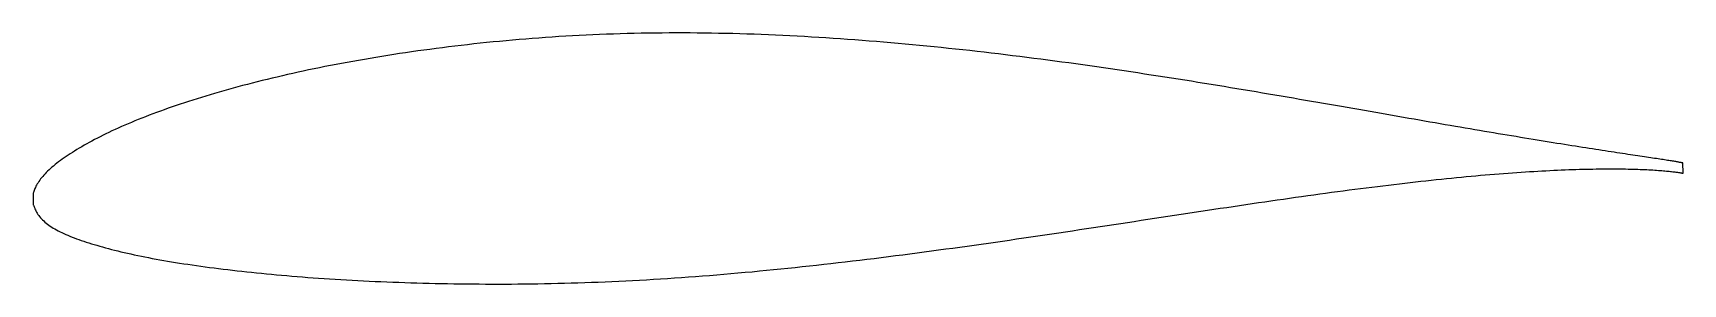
# Model space of a CAD drawing. Header units: metres. Extents: x -16.8 to 34.1, y -2.9 to 4.9.
import ezdxf

# ---------------------------------------------------------------- set-up
doc = ezdxf.new("R2010")
doc.units = ezdxf.units.M

msp = doc.modelspace()

# ---------------------------------------------------------------- linework, layer by layer
msp.add_lwpolyline([(34.103, 0.86), (34.102, 0.86), (34.099, 0.861), (34.094, 0.862), (34.087, 0.864), (34.078, 0.866), (34.068, 0.868), (34.055, 0.871), (34.04, 0.874), (34.024, 0.877), (34.005, 0.88), (33.985, 0.884), (33.963, 0.888), (33.938, 0.892), (33.912, 0.897), (33.884, 0.902), (33.854, 0.907), (33.822, 0.912), (33.788, 0.917), (33.752, 0.923), (33.714, 0.929), (33.675, 0.935), (33.633, 0.942), (33.59, 0.949), (33.544, 0.956), (33.497, 0.963), (33.448, 0.97), (33.397, 0.978), (33.344, 0.986), (33.289, 0.995), (33.232, 1.003), (33.173, 1.012), (33.113, 1.021), (33.05, 1.031), (32.986, 1.04), (32.92, 1.05), (32.852, 1.06), (32.782, 1.071), (32.711, 1.082), (32.637, 1.093), (32.562, 1.104), (32.485, 1.115), (32.406, 1.127), (32.325, 1.14), (32.242, 1.152), (32.158, 1.165), (32.071, 1.178), (31.983, 1.191), (31.894, 1.205), (31.802, 1.219), (31.709, 1.233), (31.614, 1.248), (31.517, 1.263), (31.418, 1.278), (31.318, 1.293), (31.216, 1.309), (31.112, 1.325), (31.006, 1.342), (30.899, 1.359), (30.79, 1.376), (30.679, 1.393), (30.567, 1.411), (30.453, 1.429), (30.337, 1.448), (30.22, 1.467), (30.101, 1.486), (29.98, 1.505), (29.858, 1.525), (29.734, 1.545), (29.609, 1.566), (29.482, 1.587), (29.353, 1.608), (29.223, 1.63), (29.091, 1.651), (28.957, 1.674), (28.822, 1.696), (28.686, 1.719), (28.548, 1.742), (28.408, 1.765), (28.267, 1.789), (28.124, 1.813), (27.98, 1.838), (27.835, 1.862), (27.687, 1.887), (27.539, 1.913), (27.389, 1.938), (27.238, 1.964), (27.085, 1.991), (26.93, 2.017), (26.775, 2.044), (26.618, 2.071), (26.459, 2.098), (26.3, 2.126), (26.138, 2.154), (25.976, 2.182), (25.812, 2.21), (25.647, 2.239), (25.481, 2.268), (25.313, 2.297), (25.144, 2.326), (24.974, 2.356), (24.802, 2.386), (24.629, 2.416), (24.455, 2.447), (24.28, 2.477), (24.104, 2.508), (23.926, 2.539), (23.748, 2.57), (23.568, 2.602), (23.387, 2.633), (23.204, 2.665), (23.021, 2.696), (22.837, 2.728), (22.651, 2.761), (22.465, 2.793), (22.277, 2.825), (22.089, 2.858), (21.899, 2.89), (21.708, 2.923), (21.516, 2.955), (21.324, 2.988), (21.13, 3.021), (20.936, 3.054), (20.74, 3.087), (20.543, 3.12), (20.346, 3.153), (20.148, 3.186), (19.949, 3.219), (19.749, 3.252), (19.548, 3.284), (19.346, 3.317), (19.144, 3.35), (18.94, 3.383), (18.736, 3.415), (18.531, 3.448), (18.326, 3.481), (18.119, 3.513), (17.912, 3.545), (17.704, 3.577), (17.496, 3.609), (17.287, 3.641), (17.077, 3.673), (16.866, 3.704), (16.655, 3.736), (16.443, 3.767), (16.231, 3.798), (16.018, 3.828), (15.805, 3.859), (15.591, 3.889), (15.376, 3.919), (15.161, 3.949), (14.946, 3.978), (14.73, 4.007), (14.513, 4.036), (14.296, 4.065), (14.079, 4.093), (13.861, 4.121), (13.643, 4.148), (13.424, 4.175), (13.205, 4.202), (12.986, 4.228), (12.767, 4.254), (12.547, 4.28), (12.327, 4.305), (12.106, 4.33), (11.885, 4.354), (11.664, 4.378), (11.443, 4.401), (11.222, 4.424), (11, 4.447), (10.778, 4.469), (10.556, 4.491), (10.334, 4.512), (10.112, 4.533), (9.89, 4.553), (9.668, 4.572), (9.445, 4.591), (9.223, 4.61), (9, 4.628), (8.777, 4.646), (8.555, 4.662), (8.332, 4.679), (8.11, 4.695), (7.887, 4.71), (7.665, 4.724), (7.442, 4.738), (7.22, 4.752), (6.998, 4.764), (6.776, 4.776), (6.554, 4.788), (6.332, 4.798), (6.111, 4.809), (5.89, 4.818), (5.669, 4.827), (5.448, 4.835), (5.227, 4.842), (5.007, 4.849), (4.787, 4.855), (4.567, 4.86), (4.348, 4.865), (4.128, 4.869), (3.91, 4.872), (3.691, 4.874), (3.473, 4.876), (3.256, 4.877), (3.039, 4.877), (2.822, 4.876), (2.606, 4.874), (2.39, 4.872), (2.175, 4.869), (1.96, 4.866), (1.745, 4.861), (1.532, 4.856), (1.318, 4.85), (1.106, 4.844), (0.894, 4.836), (0.682, 4.828), (0.472, 4.819), (0.261, 4.809), (0.052, 4.799), (-0.157, 4.788), (-0.365, 4.776), (-0.573, 4.763), (-0.78, 4.75), (-0.986, 4.736), (-1.191, 4.721), (-1.396, 4.705), (-1.6, 4.689), (-1.803, 4.672), (-2.005, 4.655), (-2.206, 4.636), (-2.407, 4.618), (-2.607, 4.598), (-2.805, 4.578), (-3.003, 4.558), (-3.2, 4.536), (-3.397, 4.514), (-3.592, 4.492), (-3.786, 4.469), (-3.98, 4.445), (-4.172, 4.421), (-4.363, 4.397), (-4.554, 4.371), (-4.743, 4.346), (-4.932, 4.32), (-5.119, 4.293), (-5.305, 4.266), (-5.49, 4.238), (-5.674, 4.21), (-5.858, 4.181), (-6.039, 4.152), (-6.22, 4.123), (-6.4, 4.093), (-6.579, 4.062), (-6.756, 4.031), (-6.932, 4), (-7.107, 3.968), (-7.281, 3.936), (-7.453, 3.903), (-7.625, 3.87), (-7.795, 3.836), (-7.964, 3.802), (-8.131, 3.768), (-8.298, 3.733), (-8.463, 3.698), (-8.626, 3.662), (-8.789, 3.626), (-8.95, 3.59), (-9.109, 3.553), (-9.268, 3.516), (-9.425, 3.479), (-9.58, 3.442), (-9.735, 3.404), (-9.887, 3.365), (-10.039, 3.327), (-10.189, 3.288), (-10.337, 3.249), (-10.485, 3.21), (-10.63, 3.17), (-10.774, 3.13), (-10.917, 3.09), (-11.058, 3.05), (-11.198, 3.009), (-11.336, 2.969), (-11.473, 2.928), (-11.608, 2.886), (-11.742, 2.845), (-11.874, 2.803), (-12.004, 2.762), (-12.133, 2.72), (-12.26, 2.677), (-12.386, 2.635), (-12.51, 2.593), (-12.633, 2.55), (-12.754, 2.507), (-12.873, 2.464), (-12.99, 2.421), (-13.106, 2.378), (-13.221, 2.335), (-13.333, 2.291), (-13.444, 2.248), (-13.554, 2.204), (-13.661, 2.16), (-13.767, 2.116), (-13.871, 2.072), (-13.974, 2.028), (-14.075, 1.984), (-14.174, 1.939), (-14.271, 1.895), (-14.367, 1.85), (-14.46, 1.806), (-14.552, 1.761), (-14.643, 1.717), (-14.731, 1.672), (-14.818, 1.627), (-14.903, 1.583), (-14.986, 1.538), (-15.067, 1.494), (-15.147, 1.45), (-15.225, 1.406), (-15.301, 1.362), (-15.375, 1.318), (-15.447, 1.274), (-15.518, 1.23), (-15.586, 1.187), (-15.653, 1.144), (-15.718, 1.102), (-15.781, 1.059), (-15.842, 1.017), (-15.902, 0.975), (-15.959, 0.933), (-16.015, 0.891), (-16.069, 0.85), (-16.121, 0.809), (-16.171, 0.767), (-16.219, 0.727), (-16.265, 0.686), (-16.309, 0.645), (-16.352, 0.605), (-16.392, 0.565), (-16.431, 0.525), (-16.468, 0.485), (-16.503, 0.445), (-16.536, 0.406), (-16.567, 0.367), (-16.596, 0.328), (-16.623, 0.29), (-16.648, 0.252), (-16.671, 0.214), (-16.693, 0.178), (-16.712, 0.141), (-16.73, 0.106), (-16.746, 0.072), (-16.76, 0.039), (-16.772, 0.008), (-16.782, -0.021), (-16.79, -0.047), (-16.796, -0.07), (-16.8, -0.087), (-16.803, -0.098), (-16.797, -0.423), (-16.796, -0.426), (-16.793, -0.434), (-16.788, -0.446), (-16.78, -0.465), (-16.771, -0.49), (-16.76, -0.519), (-16.747, -0.551), (-16.731, -0.585), (-16.714, -0.62), (-16.695, -0.655), (-16.674, -0.69), (-16.651, -0.726), (-16.626, -0.761), (-16.599, -0.795), (-16.57, -0.83), (-16.539, -0.864), (-16.507, -0.897), (-16.472, -0.93), (-16.436, -0.963), (-16.397, -0.995), (-16.357, -1.026), (-16.315, -1.057), (-16.271, -1.088), (-16.225, -1.118), (-16.177, -1.148), (-16.128, -1.178), (-16.076, -1.207), (-16.023, -1.235), (-15.967, -1.263), (-15.91, -1.291), (-15.851, -1.319), (-15.79, -1.346), (-15.727, -1.373), (-15.663, -1.399), (-15.596, -1.426), (-15.528, -1.452), (-15.458, -1.478), (-15.386, -1.504), (-15.312, -1.53), (-15.236, -1.556), (-15.159, -1.581), (-15.079, -1.607), (-14.998, -1.633), (-14.915, -1.658), (-14.831, -1.683), (-14.744, -1.708), (-14.656, -1.733), (-14.566, -1.758), (-14.474, -1.783), (-14.381, -1.808), (-14.285, -1.832), (-14.188, -1.856), (-14.089, -1.88), (-13.989, -1.904), (-13.886, -1.928), (-13.783, -1.951), (-13.677, -1.974), (-13.569, -1.997), (-13.46, -2.019), (-13.35, -2.041), (-13.237, -2.063), (-13.123, -2.085), (-13.007, -2.107), (-12.89, -2.128), (-12.771, -2.149), (-12.65, -2.169), (-12.528, -2.19), (-12.404, -2.21), (-12.279, -2.23), (-12.151, -2.25), (-12.023, -2.269), (-11.893, -2.288), (-11.761, -2.308), (-11.627, -2.326), (-11.492, -2.345), (-11.356, -2.363), (-11.218, -2.381), (-11.079, -2.399), (-10.938, -2.416), (-10.795, -2.434), (-10.651, -2.451), (-10.506, -2.467), (-10.359, -2.484), (-10.21, -2.5), (-10.061, -2.516), (-9.91, -2.531), (-9.757, -2.547), (-9.603, -2.562), (-9.448, -2.577), (-9.291, -2.591), (-9.133, -2.605), (-8.973, -2.619), (-8.812, -2.633), (-8.65, -2.646), (-8.487, -2.659), (-8.322, -2.672), (-8.156, -2.684), (-7.989, -2.696), (-7.82, -2.707), (-7.65, -2.719), (-7.479, -2.73), (-7.307, -2.74), (-7.133, -2.75), (-6.958, -2.76), (-6.783, -2.77), (-6.605, -2.779), (-6.427, -2.788), (-6.248, -2.796), (-6.067, -2.804), (-5.886, -2.812), (-5.703, -2.819), (-5.519, -2.825), (-5.334, -2.832), (-5.148, -2.838), (-4.961, -2.844), (-4.773, -2.849), (-4.584, -2.853), (-4.394, -2.858), (-4.203, -2.862), (-4.011, -2.865), (-3.818, -2.869), (-3.624, -2.871), (-3.429, -2.874), (-3.233, -2.876), (-3.037, -2.877), (-2.839, -2.878), (-2.641, -2.879), (-2.441, -2.879), (-2.241, -2.879), (-2.04, -2.878), (-1.838, -2.876), (-1.636, -2.874), (-1.433, -2.872), (-1.228, -2.869), (-1.024, -2.866), (-0.818, -2.862), (-0.612, -2.857), (-0.405, -2.852), (-0.197, -2.846), (0.011, -2.84), (0.22, -2.833), (0.43, -2.826), (0.64, -2.818), (0.851, -2.809), (1.062, -2.8), (1.274, -2.79), (1.487, -2.78), (1.7, -2.769), (1.914, -2.758), (2.128, -2.745), (2.342, -2.733), (2.558, -2.72), (2.773, -2.706), (2.989, -2.692), (3.205, -2.677), (3.422, -2.661), (3.639, -2.645), (3.857, -2.628), (4.075, -2.611), (4.293, -2.594), (4.512, -2.575), (4.731, -2.557), (4.95, -2.537), (5.169, -2.517), (5.389, -2.497), (5.609, -2.476), (5.829, -2.455), (6.05, -2.433), (6.27, -2.411), (6.491, -2.388), (6.712, -2.365), (6.933, -2.342), (7.154, -2.318), (7.376, -2.293), (7.597, -2.269), (7.819, -2.243), (8.04, -2.218), (8.262, -2.192), (8.483, -2.166), (8.705, -2.139), (8.927, -2.112), (9.148, -2.085), (9.37, -2.057), (9.591, -2.029), (9.813, -2.001), (10.034, -1.972), (10.255, -1.944), (10.476, -1.915), (10.697, -1.885), (10.918, -1.856), (11.139, -1.826), (11.359, -1.796), (11.579, -1.766), (11.799, -1.736), (12.019, -1.705), (12.239, -1.674), (12.458, -1.644), (12.677, -1.612), (12.895, -1.581), (13.114, -1.55), (13.332, -1.519), (13.549, -1.487), (13.767, -1.455), (13.983, -1.424), (14.2, -1.392), (14.416, -1.36), (14.632, -1.328), (14.847, -1.296), (15.061, -1.264), (15.276, -1.231), (15.489, -1.199), (15.702, -1.167), (15.915, -1.135), (16.127, -1.103), (16.339, -1.07), (16.55, -1.038), (16.76, -1.006), (16.97, -0.975), (17.179, -0.943), (17.387, -0.911), (17.595, -0.879), (17.802, -0.847), (18.008, -0.816), (18.214, -0.785), (18.419, -0.753), (18.623, -0.722), (18.827, -0.691), (19.029, -0.661), (19.231, -0.63), (19.433, -0.6), (19.633, -0.569), (19.832, -0.54), (20.031, -0.51), (20.229, -0.48), (20.426, -0.451), (20.622, -0.422), (20.817, -0.393), (21.011, -0.365), (21.204, -0.336), (21.397, -0.308), (21.588, -0.281), (21.778, -0.253), (21.968, -0.226), (22.156, -0.2), (22.343, -0.173), (22.53, -0.147), (22.715, -0.121), (22.899, -0.096), (23.082, -0.071), (23.264, -0.046), (23.445, -0.022), (23.625, 0.002), (23.804, 0.026), (23.981, 0.049), (24.158, 0.072), (24.333, 0.094), (24.507, 0.116), (24.68, 0.138), (24.851, 0.159), (25.022, 0.18), (25.191, 0.2), (25.359, 0.22), (25.525, 0.239), (25.691, 0.258), (25.855, 0.277), (26.018, 0.295), (26.179, 0.313), (26.339, 0.33), (26.498, 0.347), (26.655, 0.364), (26.812, 0.379), (26.966, 0.395), (27.12, 0.41), (27.272, 0.425), (27.422, 0.439), (27.571, 0.453), (27.719, 0.467), (27.865, 0.479), (28.01, 0.492), (28.153, 0.504), (28.295, 0.516), (28.435, 0.527), (28.574, 0.538), (28.712, 0.548), (28.847, 0.558), (28.982, 0.567), (29.114, 0.577), (29.246, 0.585), (29.375, 0.594), (29.503, 0.601), (29.63, 0.609), (29.755, 0.616), (29.878, 0.623), (30, 0.629), (30.12, 0.635), (30.238, 0.64), (30.355, 0.645), (30.47, 0.65), (30.584, 0.654), (30.696, 0.658), (30.806, 0.662), (30.914, 0.665), (31.021, 0.668), (31.126, 0.67), (31.23, 0.672), (31.331, 0.674), (31.431, 0.676), (31.53, 0.677), (31.626, 0.678), (31.721, 0.678), (31.814, 0.679), (31.905, 0.679), (31.995, 0.678), (32.083, 0.678), (32.168, 0.677), (32.253, 0.676), (32.335, 0.675), (32.416, 0.673), (32.494, 0.671), (32.571, 0.669), (32.646, 0.667), (32.72, 0.665), (32.791, 0.662), (32.861, 0.66), (32.929, 0.657), (32.995, 0.654), (33.059, 0.65), (33.121, 0.647), (33.181, 0.644), (33.24, 0.64), (33.297, 0.636), (33.351, 0.632), (33.404, 0.629), (33.455, 0.625), (33.504, 0.621), (33.552, 0.617), (33.597, 0.612), (33.641, 0.608), (33.682, 0.604), (33.722, 0.6), (33.759, 0.596), (33.795, 0.592), (33.829, 0.588), (33.861, 0.584), (33.891, 0.58), (33.919, 0.576), (33.945, 0.572), (33.97, 0.569), (33.992, 0.565), (34.012, 0.562), (34.031, 0.559), (34.047, 0.556), (34.062, 0.553), (34.075, 0.55), (34.085, 0.548), (34.094, 0.546), (34.101, 0.544), (34.106, 0.543), (34.109, 0.542), (34.11, 0.542)], close=True)

doc.saveas('drawing.dxf')
